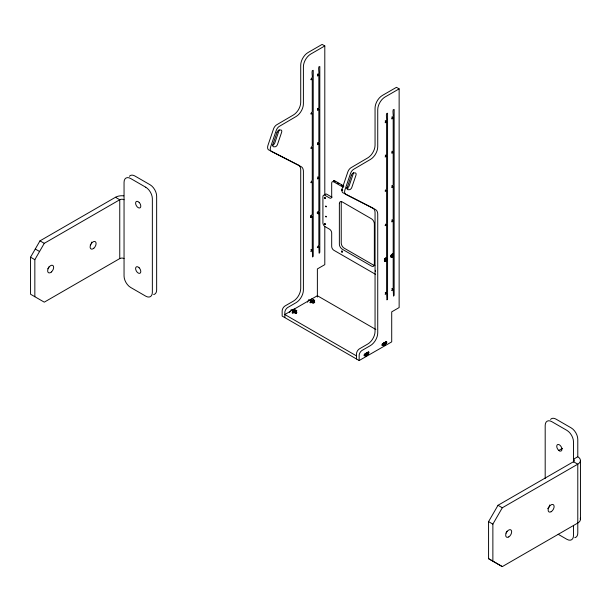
<?xml version="1.0" encoding="UTF-8"?>
<svg xmlns="http://www.w3.org/2000/svg" width="611" height="611" viewBox="0 0 611 611"><rect width="100%" height="100%" fill="white"/><g stroke="black" fill="none" stroke-linecap="round" stroke-linejoin="round"><path stroke-width="0.92" d="M295.556 313.137C296.045 312.106 293.822 311.366 294.227 313.115M317.682 212.666C317.415 211.001 317.094 214.744 318.117 212.811M311.06 216.706L311.228 217.287L311.541 216.852M310.923 249.418L312.259 250.189L312.618 257.017L313.229 256.124L313.229 70.341C310.961 69.173 312.74 76.94 312.259 77.33L310.747 79.537L311.228 79.82L312.259 78.62L312.259 111.645L310.747 113.852L311.228 114.127L312.259 112.936L312.259 145.96L310.747 148.168L311.228 148.442L312.259 147.243L312.259 180.276L310.747 182.483L311.228 182.758L312.259 181.559L312.259 214.591C309.464 215.645 311.809 218.341 311.19 215.904C310.22 216.118 310.678 217.44 311.335 217.18M311.572 216.89L311.595 216.08L310.9 216.508M311.786 216.363L311.159 216.485M295.037 312.534L294.838 312.152L294.479 312.557M312.366 216.783L311.885 217.508L311.396 217.218M292.218 312.442L293.15 312.977L294.54 312.175L295.93 312.702M296.136 313.099L295.976 312.603L295.472 312.824M317.285 212.849L318.232 213.598M317.506 212.979L317.972 213.315M317.873 212.872L317.407 212.277L317.33 213.308M317.941 213.46L317.369 213.384L317.33 212.735M318.591 212.796L318.087 212.666L318.53 212.796M318.27 213.537C319.446 211.971 318.377 214.881 317.934 213.346M312.007 302.422L312.824 301.704L312.106 302.735M312.404 302.781L312.893 301.941L312.282 301.803M312.649 302.109L312.198 301.88L311.992 302.743M313.474 302.697L313.008 301.834L313.206 302.773M313.344 302.239L313.496 302.735M310.052 302.147L310.984 302.682L312.374 301.88L313.771 302.399M313.97 302.804L313.596 302.178L312.916 302.712M324.647 197.452L324.64 197.888M324.64 224.061L324.93 223.458M342.397 190.403L342.404 189.968M341.748 251.984L341.465 251.068L342.122 251.113M342.397 252.045L342.404 251.61M318.148 213.621L317.537 213.438L317.567 212.254M317.651 212.743L318.148 212.681M317.896 212.681L317.72 213.46M294.548 312.389L294.212 311.633M294.769 312.519L294.785 311.946L294.357 312.183M295.121 312.901L295.724 312.817M295.296 313.137L295.457 312.336L294.808 312.435M295.884 313.16L295.419 312.565M312.038 302.277L312.267 301.865M312.259 302.407L312.71 301.819M312.702 302.666L312.931 302.246M312.924 302.789L313.382 302.208M313.695 302.827L314.115 302.735M385.824 259.4L385.266 259.912M385.732 258.927L386.03 259.95L385.228 259.79L385.862 258.995L385.862 259.851L385.228 260.026M386.03 259.095L385.228 259.79M392.063 256.322L392.063 255.467L392.697 255.528L392.063 256.322L392.529 255.429L392.063 255.467M366.302 354.036L367.257 354.159L366.623 354.945L366.447 353.998L367.081 354.059L366.447 354.846M367.043 353.853L366.317 354.693M384.724 343.649L384.036 344.291L384.884 343.558L384.884 344.405L384.159 344.474M384.456 343.802L384.006 344.207M384.922 343.756L384.288 344.551M310.846 216.393L310.785 216.989L311.282 216.806M385.144 259.392L386.595 257.506L386.595 224.481L385.564 225.673L385.083 225.398L386.595 223.191L386.595 190.166L385.503 191.396L385.09 191.006L386.595 188.875L386.595 155.851L385.258 155.079M317.514 176.984L318.85 177.755L318.85 210.787L317.43 212.597L317.865 212.307M311.205 216.493L311.045 217.058M312.611 302.246L312.458 302.812M124.048 258.583A3.032 1.749 0 0 0 119.756 258.583L44.275 302.162L30.55 294.235L30.55 257.193L39.982 240.856L115.464 197.277A9.104 5.255 0 0 1 123.773 195.848M34.842 296.717L34.842 259.675L44.275 243.331L119.756 199.751A3.032 1.749 0 0 1 124.048 199.751M580.259 518.227A9.104 5.255 0 0 1 577.785 523.024L502.303 566.603L488.571 558.675L488.571 521.634L498.011 505.289L573.492 461.717L577.785 464.192L577.785 533.021A9.341 5.392 60 0 1 574.791 537.672M488.571 558.675L492.871 561.158L492.871 524.116L502.303 507.772L577.785 464.192A9.104 5.255 0 0 0 577.785 456.753L577.785 439.324A9.341 5.392 60 0 0 571.178 427.883L556.079 419.169A9.341 5.392 60 0 0 550.557 419.429M294.326 312.588L294.311 311.923L294.777 312.129M311.213 216.821L311.862 216.286M311.885 217.21C312.908 215.316 311.327 218.356 312.481 216.859M317.445 212.972C317.857 211.757 318.751 213.361 318.27 212.483M317.667 213.102L318.308 212.567M294.731 312.534L295.503 312.687M295.403 312.916L295.915 312.763M295.732 313.115L296.282 313.137M312.71 302.117L312.297 302.56M317.514 74.046L318.85 74.817L317.628 76.077L317.43 75.336L318.85 73.526C319.332 73.137 317.544 65.369 319.813 66.538L319.813 252.328L319.148 253.221L318.85 246.386L317.812 247.585L317.33 247.302L318.85 245.095L318.85 212.07L318.056 213.056M317.514 108.361L318.85 109.132L317.628 110.392L317.43 109.652L318.85 107.841L318.85 74.817M317.514 142.676L318.85 143.448L317.628 144.708L317.43 143.967L318.85 142.157L318.85 109.132M318.85 177.755L317.399 178.916L318.85 176.472L318.85 143.448M385.258 120.764L386.595 121.536L385.327 122.796L385.182 122.055L386.595 120.252C387.076 119.855 385.297 112.088 387.565 113.256L387.565 299.046L386.954 299.932L386.595 293.104L385.258 292.333M391.85 116.961L393.186 117.732L391.911 119L391.766 118.259L393.186 116.449C393.667 116.052 391.88 108.284 394.148 109.453L394.148 295.243L393.545 296.129L393.186 289.301L391.85 288.529M386.595 155.851L385.144 157.012L386.595 154.56L386.595 121.536M312.259 250.189L310.846 251.388L312.259 248.898L312.259 215.874M391.85 151.276L393.186 152.047L391.911 153.308L391.766 152.567L393.186 150.764L393.186 117.732M391.85 185.591L393.186 186.363L391.911 187.623L391.766 186.882L393.186 185.072L393.186 152.047M391.85 219.907L393.186 220.678L391.911 221.938L391.766 221.197L393.186 219.387L393.186 186.363M386.595 293.104L385.144 294.265L386.595 291.821L386.595 258.789M393.186 289.301L391.735 290.462L393.186 288.018L393.186 254.993M310.785 216.134L311.182 216.011M311.228 216.386L312.122 216.584M311.954 217.188L311.259 217.042M311.526 301.498L311.801 301.475M391.995 255.956L391.972 255.138M310.816 216.684L311.289 217.035M311.87 217.264L311.48 217.073M324.8 194.283L324.8 45.94L310.709 54.081A10.341 5.973 -60 0 0 303.4 66.744L303.4 103.855A10.341 5.973 -60 0 1 296.083 116.518L279.235 126.416A5.255 3.032 -60 0 0 276.157 130.601L270.597 147.007A5.423 3.131 -60 0 0 271.979 151.727L301.101 166.627A10.341 5.965 -60 0 1 303.4 171.447L303.4 290.004A10.341 5.973 -60 0 1 296.083 302.666L287.75 307.486A4.14 2.391 -60 0 0 284.825 312.549L284.825 317.613M399.136 88.862L385.045 96.996A10.341 5.973 -60 0 0 377.735 109.659L377.735 146.777A10.341 5.973 -60 0 1 370.419 159.44L353.57 169.339A5.255 3.032 -60 0 0 350.493 173.516L344.932 189.929A5.423 3.131 -60 0 0 346.315 194.649L375.437 209.55A10.341 5.965 -60 0 1 377.735 214.362L377.735 332.926A10.341 5.973 -60 0 1 370.419 345.589L362.086 350.401A4.14 2.391 -60 0 0 359.161 355.465L359.161 360.528L391.712 341.87L391.712 311.854L399.136 307.562L399.136 88.862L396.463 87.32L382.371 95.453A10.341 5.973 -60 0 0 375.055 108.116L375.055 145.227A10.341 5.973 -60 0 1 367.746 157.89L350.897 167.796A5.255 3.032 -60 0 0 347.819 171.974L342.259 188.379A5.423 3.131 -60 0 0 343.642 193.099L372.763 208A10.341 5.965 -60 0 1 375.055 212.819L375.055 331.383A10.341 5.973 -60 0 1 367.746 344.046L359.413 348.858A4.14 2.391 -60 0 0 356.488 353.922L356.488 358.985M335.599 181.803L333.957 180.856L333.491 181.123A3.101 1.795 60 0 1 335.286 181.085L343.917 186.072M290.393 311.305L284.825 314.528L356.488 355.9M293.967 309.25L308.234 301.009M311.801 298.947L317.376 295.732L375.857 329.497M292.241 313.061A2.413 1.39 -60 0 1 292.692 311.694L295.48 310.09L295.961 310.365A2.413 1.39 -60 0 1 296.373 311.969M310.083 302.758A2.413 1.39 -60 0 1 310.533 301.399L313.321 299.787L313.802 300.07A2.413 1.39 -60 0 1 314.253 301.406M292.768 313.069A2.413 1.39 -60 0 1 293.181 311.977L295.961 310.365M310.602 302.773A2.413 1.39 -60 0 1 311.014 301.674L313.802 300.07M295.464 313.183L295.464 311.641L296.862 310.831L295.93 310.296M313.306 302.888L313.306 301.338L314.696 300.536L313.771 300.001M295.999 313.015L296.923 312.481L295.464 311.641M313.833 302.72L314.757 302.185L313.306 301.338M386.137 341.74L382.57 343.802A0.985 0.565 -60 0 0 381.875 345.009A0.985 0.565 -60 0 0 382.57 345.406L386.137 343.344A0.947 0.55 -60 0 0 386.809 342.152A0.947 0.55 -60 0 0 386.137 341.77L386.06 343.435M365.981 353.418L364.66 354.181L364.66 355.793L365.981 355.029M366.906 352.883L368.227 352.119L368.227 353.731M383.815 343.122L382.494 343.886L382.494 345.49L383.815 344.726M384.747 342.588L386.06 341.824M558.859 450.414L562.441 448.344M577.785 456.753L573.492 459.235A3.032 1.749 0 0 1 573.492 461.717M317.98 213.697L318.812 213.056L318.018 212.506M313.267 302.04L312.672 302.697M294.754 312.175L295.266 312.313M341.748 189.265L341.457 189.861L342.122 190.563M324.922 224.55L325.625 224.405L324.922 223.466M375.383 270.322L375.383 271.406M317.72 212.376L318.11 212.429M366.661 353.761L366.829 354.304L366.233 354.548M341.74 189.273L342.122 189.479M324.922 197.292L325.61 198.231L324.922 198.376M342.122 252.198L341.74 251.992M298.428 165.085L269.306 150.184A5.423 3.131 -60 0 1 267.924 145.464L273.484 129.051A5.255 3.032 -60 0 1 276.562 124.873L293.41 114.975A10.341 5.973 -60 0 0 300.719 102.312L300.719 65.201A10.341 5.973 -60 0 1 308.036 52.538L322.127 44.397L324.8 45.94M346.384 187.501L348.026 188.448M337.234 182.75L338.876 183.697M341.335 185.118L342.977 186.065M343.336 187.363L333.881 181.902A3.101 1.795 60 0 0 331.689 183.163L331.689 196.673A3.101 1.795 60 0 1 329.489 197.941L325.105 195.405A3.101 1.795 60 0 0 322.913 196.673L322.913 222.847A3.101 1.795 60 0 0 325.105 226.65L329.489 229.178A3.101 1.795 60 0 1 331.689 232.982L331.689 246.493A3.101 1.795 60 0 0 333.881 250.289L375.444 274.286M312.252 300.429L312.641 300.65M310.342 299.634L311.992 300.581M308.593 299.695L311.06 301.116M310.8 301.269L311.182 301.49M310.533 301.399L311.014 301.674M115.464 197.277L119.756 199.751L119.756 258.583M294.418 310.724L294.8 310.953M291.684 309.456L294.151 310.877M290.76 309.991L293.227 311.419M292.959 311.564L293.349 311.793M292.692 311.694L293.181 311.977M359.161 360.528L282.152 316.07L282.152 311.007A4.14 2.391 -60 0 1 285.077 305.935L293.41 301.124A10.341 5.973 -60 0 0 300.719 288.461L300.719 169.904A10.341 5.965 -60 0 0 298.779 165.291M558.149 534.266L566.886 539.314A9.341 5.392 60 0 0 573.492 535.496L573.492 525.407M39.982 240.856L44.275 243.331M498.011 505.289L502.303 507.772M35.27 249.028L39.562 251.503M30.55 257.193L34.842 259.675M488.571 521.634L492.871 524.116M493.291 561.402L497.583 563.877M498.011 564.121L502.303 566.603M342.107 189.486L342.397 189.975M324.93 198.369L324.647 197.88M324.93 224.543L324.647 224.054M342.107 251.121L342.397 251.61M384.075 344.245L384.456 344.65M580.45 460.473L580.45 519.304M573.492 462.038L573.492 441.806A9.341 5.392 60 0 0 566.886 430.365L551.786 421.651A9.341 5.392 60 0 0 545.188 425.462L545.188 478.459M393.186 220.678L393.186 253.702M324.8 226.612L324.8 264.647L317.376 268.939L317.376 297.076M393.026 254.222A1.688 0.978 -60 0 1 393.026 256.192A1.749 1.008 -60 0 1 391.3 257.193A1.688 0.978 -60 0 1 391.3 255.222A1.749 1.008 -60 0 1 393.026 254.153M393.156 254.558A1.688 0.978 -60 0 0 392.835 254.115A1.749 1.008 -60 0 0 391.109 255.115A1.688 0.978 -60 0 0 391.17 257.048M393.033 255.681A1.688 0.978 -60 0 1 392.835 256.085A1.749 1.008 -60 0 1 391.109 257.078M393.041 254.451A1.505 0.871 -60 0 1 393.056 256.177A1.505 0.871 -60 0 1 391.559 257.063A1.505 0.871 -60 0 1 391.491 255.367A1.505 0.871 -60 0 1 392.988 254.482M384.907 261.027A1.688 0.978 -60 0 1 384.907 259.064M384.716 260.92A1.688 0.978 -60 0 1 384.716 258.949M384.846 259.095A1.749 1.008 -60 0 1 386.572 258.102A1.688 0.978 -60 0 1 386.572 260.065A1.749 1.008 -60 0 1 384.846 261.065M384.655 258.988A1.749 1.008 -60 0 1 386.381 257.987A1.688 0.978 -60 0 1 386.389 259.958A1.749 1.008 -60 0 1 384.655 260.95M313.321 299.787A2.413 1.39 -60 0 1 313.664 300.215M295.48 310.09A2.413 1.39 -60 0 1 295.823 310.51M365.913 355.785A1.688 0.978 -60 0 1 365.913 353.815M367.394 352.746A1.688 0.978 -60 0 1 367.593 354.311M365.859 353.853A1.749 1.008 -60 0 1 367.585 352.853A1.688 0.978 -60 0 1 367.585 354.823A1.749 1.008 -60 0 1 365.859 355.816M367.394 354.708A1.749 1.008 -60 0 1 365.668 355.709A1.688 0.978 -60 0 1 365.668 353.738A1.749 1.008 -60 0 1 367.394 352.677M366.119 353.937A1.505 0.871 -60 0 1 367.616 353.082A1.505 0.871 -60 0 1 367.616 354.815A1.505 0.871 -60 0 1 366.119 355.694M366.065 355.724A1.505 0.871 -60 0 1 366.065 353.968M341.442 201.439A4.14 2.391 60 0 0 341.236 202.562L341.236 243.094A4.14 2.391 60 0 0 344.161 248.158L373.29 264.975A4.14 2.391 60 0 0 374.894 265.35M333.583 181.719A3.101 1.795 60 0 1 333.957 180.856M332.17 197.154A3.101 1.795 60 0 1 331.361 196.864L326.977 194.329A3.101 1.795 60 0 0 324.937 194.756M549.74 504.961A4.239 2.444 -60 0 1 547.655 508.65M507 531.203A4.239 2.444 -60 0 1 505.916 533.113M91.696 242.086A4.239 2.444 -60 0 1 91.383 243.094M90.894 244.087A4.239 2.444 -60 0 1 90.268 244.988M48.926 266.877A4.239 2.444 -60 0 1 47.818 268.771M129.417 176.289A9.341 5.392 60 0 1 134.947 176.029L150.046 184.743A9.341 5.392 60 0 1 156.653 196.184L156.653 289.881A9.341 5.392 60 0 1 153.659 294.54M353.441 172.531A2.627 1.512 -60 0 1 353.265 173.723L349.194 185.729A2.627 1.52 -60 0 1 346.712 188.157M279.112 129.891A2.627 1.512 -60 0 1 278.929 130.807L274.858 142.814A2.627 1.52 -60 0 1 272.376 145.235M289.706 312.488A0.985 0.565 -60 0 1 290.393 311.182L293.967 309.12A0.985 0.565 -60 0 1 294.662 309.517M307.539 302.193A0.985 0.565 -60 0 1 308.234 300.879L311.801 298.817A0.947 0.55 -60 0 1 312.45 299.046M339.365 203.639L339.365 244.171A4.14 2.391 60 0 0 342.29 249.235L371.427 266.052A4.14 2.391 60 0 0 374.352 264.364L374.352 223.84A4.14 2.391 60 0 0 371.427 218.776L342.29 201.951A4.14 2.391 60 0 0 339.365 203.639M325.732 206.151C325.877 208.084 327.206 205.945 325.732 206.151M325.732 216.286C325.877 218.219 327.206 216.073 325.732 216.286M277.004 132.427L272.941 144.433A2.627 1.512 -60 0 0 273.797 146.8L275.049 146.777A2.627 1.52 -60 0 0 277.531 144.356L281.602 132.35A2.627 1.512 -60 0 0 280.739 129.983L279.487 129.998A2.627 1.52 -60 0 0 277.004 132.427M351.34 175.342L347.277 187.348A2.627 1.512 -60 0 0 348.133 189.716L349.385 189.7A2.627 1.52 -60 0 0 351.867 187.272L355.938 175.265A2.627 1.512 -60 0 0 355.075 172.898L353.822 172.921A2.627 1.52 -60 0 0 351.34 175.342M368.303 352.035L364.729 354.097A0.985 0.565 -60 0 0 364.034 355.304A0.985 0.565 -60 0 0 364.729 355.701L368.303 353.647A0.985 0.565 -60 0 0 368.998 352.44A0.985 0.565 -60 0 0 368.303 352.035M145.754 187.226L130.655 178.511A9.341 5.392 60 0 0 124.048 182.322L124.048 276.019A9.341 5.392 60 0 0 130.655 287.453L145.754 296.175A9.341 5.392 60 0 0 152.353 292.356L152.353 198.667A9.341 5.392 60 0 0 145.754 187.226M559.34 450.788L558.385 450.032A3.666 2.116 60 0 1 557.484 444.632A3.666 2.116 60 0 1 561.73 448.016A3.666 2.116 60 0 1 559.34 450.788M139.155 202.424L138.201 201.661A3.666 2.116 60 0 0 135.81 204.441A3.666 2.116 60 0 0 140.056 207.824A3.666 2.116 60 0 0 139.155 202.424M139.155 267.794L138.201 267.03A3.666 2.116 60 0 0 135.81 269.802A3.666 2.116 60 0 0 140.056 273.193A3.666 2.116 60 0 0 139.155 267.794M385.854 260.851A1.505 0.871 -60 0 0 386.763 258.484A1.505 0.871 -60 0 0 384.922 259.553A1.505 0.871 -60 0 0 385.854 260.851M385.426 344.52A1.688 0.978 -60 0 0 385.426 342.557A1.749 1.008 -60 0 0 383.693 343.558A1.688 0.978 -60 0 0 383.693 345.521A1.749 1.008 -60 0 0 385.419 344.52M385.236 344.413A1.688 0.978 -60 0 0 385.236 342.443A1.749 1.008 -60 0 0 383.502 343.443A1.688 0.978 -60 0 0 383.502 345.414A1.749 1.008 -60 0 0 385.228 344.413M384.701 345.307A1.505 0.871 -60 0 0 385.61 342.939A1.505 0.871 -60 0 0 383.769 344.016A1.505 0.871 -60 0 0 384.701 345.307M551.175 511.705A4.239 2.444 -60 0 0 553.696 505.014A4.239 2.444 -60 0 0 548.51 508.092A4.239 2.444 -60 0 0 551.175 511.705M508.719 536.939A4.239 2.444 -60 0 0 511.247 530.249A4.239 2.444 -60 0 0 506.061 533.334A4.239 2.444 -60 0 0 508.719 536.939M93.834 248.219A4.239 2.444 -60 0 0 95.255 241.635A4.239 2.444 -60 0 0 90.222 246.004A4.239 2.444 -60 0 0 93.834 248.219M51.385 272.002A4.239 2.444 -60 0 0 52.798 265.418A4.239 2.444 -60 0 0 47.765 269.787A4.239 2.444 -60 0 0 51.385 272.002"/></g></svg>
